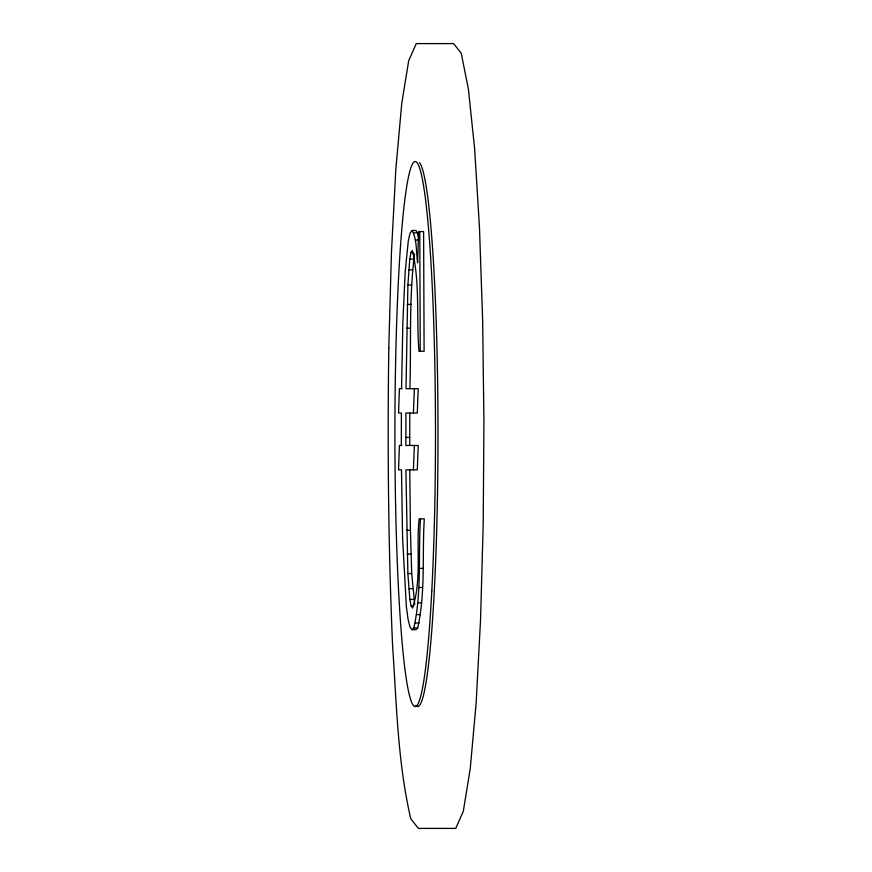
<?xml version="1.0" encoding="UTF-8"?>
<svg xmlns="http://www.w3.org/2000/svg" width="872" height="872" viewBox="0 0 872 872"><rect width="100%" height="100%" fill="white"/><g stroke="black" fill="none" stroke-linecap="round" stroke-linejoin="round"><path stroke-width="1.31" d="M401.97 445.461L399.398 445.461L398.548 469.845L401.48 469.845L402.592 537.697L406.33 606.28L408.052 619.294L409.982 627.099L412.129 629.693L415.988 629.693L417.666 628.014C425.7 592.382 422.026 555.093 424.304 518.873L419.116 518.873C416.053 548.216 421.939 579.804 412.543 608.089L411.115 605.931L409.862 599.446L407.867 573.525L405.916 469.845L417.285 469.845L418.211 445.461L405.872 445.461L405.916 413.045L417.285 413.045L418.211 388.661L406.003 388.661L407.9 284.981L409.775 259.06L410.941 252.575L412.249 250.417C420.184 282.844 416.271 317.975 418.963 351.263L424.097 351.263L423.618 231.571L418.593 231.571L417.623 262.886C416.031 252.193 417.274 240.171 412.085 230.47L410.113 233.064L408.292 240.857L405.175 272.02L402.875 321.964L401.567 388.661M409.731 445.461L409.775 413.045M409.851 388.661C411.333 343.797 408.783 298.486 414.56 253.872M412.129 629.693L413.808 628.014C421.841 592.382 418.178 555.093 420.446 518.873M413.426 413.045L414.363 388.661M413.426 469.845L414.363 445.461M412.085 230.47L415.944 230.47L417.525 232.857L419.083 240.029L415.225 240.029M413.666 232.857L417.525 232.857M410.941 252.575L413.502 252.575M409.775 259.06L413.622 259.06M408.761 269.851L412.62 269.851M407.9 284.981L411.758 284.981M407.202 304.415L411.05 304.415M406.646 328.177L410.505 328.177M401.97 388.661L399.398 388.661L398.548 413.045L401.403 413.045L401.338 445.461M405.872 437.428L409.731 437.428M406.548 530.318L410.407 530.318L411.715 573.525L414.723 604.634M407.126 554.08L410.974 554.08M419.399 568.402L423.258 568.402M407.867 573.525L411.715 573.525M418.636 587.499L422.484 587.499M408.783 588.644L412.63 588.644M409.862 599.446L413.72 599.446M417.699 602.824L421.558 602.824M411.115 605.931L413.688 605.931M416.598 614.586L420.446 614.586M415.301 622.979L419.149 622.979M413.808 628.014L417.666 628.014M409.775 469.845L410.407 530.318M419.77 231.571L420.239 351.263M419.519 162.639A272.5 20.296 -90 0 1 437.918 458.432A272.5 20.296 -90 0 1 415.89 705.448M388.792 348.342C387.419 447.129 388.313 545.948 392.531 644.659C396.542 702.832 397.545 761.714 410.777 818.754L418.375 828.4L455.762 828.4L463.294 811.309L470.237 768.635L476.123 703.29L480.548 619.741L483.208 523.658L483.927 421.612L482.652 320.536L479.469 227.341L474.608 148.36L468.384 88.977L461.223 53.247L453.625 43.6L416.238 43.6L408.706 60.691L401.763 103.365L395.877 168.71L391.452 252.259L388.792 348.342M431.793 590.867A272.5 20.296 -90 0 0 417.012 162.639A272.5 20.296 -90 0 0 396.782 548.63A272.5 20.296 -90 0 0 431.793 590.867"/></g></svg>
